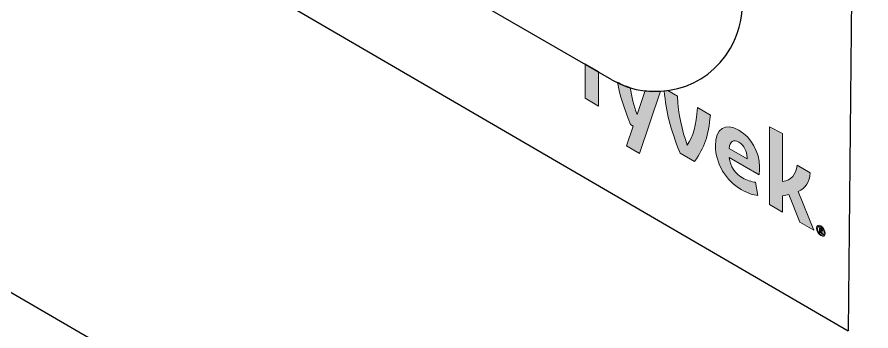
# Model space of a CAD drawing. Extents: x -1337 to 5791, y -3809 to 1769.
# Drawn here: x -144.8 to 32.1, y -1897.3 to -1832.2 of the extents above; entities that cross this region are included whole.
import ezdxf

# ---------------------------------------------------------------- set-up
doc = ezdxf.new("R2010")
doc.units = 0
doc.header["$MEASUREMENT"] = 0
for name, color, linetype, lineweight in [('G-ANNO-TTLB', 7, 'Continuous', 0), ('TYVEK', 7, 'Continuous', 0), ('WALL SCRATCH', 7, 'Continuous', 0), ('X-REF - TRACED', 7, 'Continuous', 0)]:
    doc.layers.add(name, color=color, linetype=linetype, lineweight=lineweight)

# ---------------------------------------------------------------- blocks, each defined once
blk = doc.blocks.new('Block_733')
at = {"layer": 'X-REF - TRACED', "true_color": 0x848484, "transparency": 33554687}
h = blk.add_hatch(color=252, dxfattribs=at)
h.dxf.hatch_style = 2
h.paths.add_polyline_path([(-24.29, -1843.51), (-24.29, -1850.66), (-27.1, -1849.04), (-27.1, -1841.88)])
h = blk.add_hatch(color=252, dxfattribs=at)
h.dxf.hatch_style = 2
edge = h.paths.add_edge_path()
edge.add_spline(control_points=[(-1.15, -1852.53), (-1.54, -1856.82), (-2.38, -1859.24), (-4.42, -1862.13), (-4.42, -1862.13), (-7.42, -1860.4), (-7.42, -1860.4), (-9.47, -1855.29), (-10.37, -1851.93), (-10.69, -1847.49), (-10.45, -1847.48), (-10.22, -1847.46), (-9.99, -1847.42), (-9.99, -1847.42), (-7.99, -1848.58), (-7.99, -1848.58), (-7.78, -1852.55), (-7.05, -1855.58), (-5.93, -1858.76), (-4.78, -1856.89), (-4.03, -1854.71), (-3.85, -1850.97), (-3.85, -1850.97), (-1.15, -1852.53), (-1.15, -1852.53)], knot_values=[0, 0, 0, 0, 1, 1, 1, 2, 2, 2, 3, 3, 3, 4, 4, 4, 5, 5, 5, 6, 6, 6, 7, 7, 7, 8, 8, 8, 8], degree=3, periodic=0)
h = blk.add_hatch(color=252, dxfattribs=at)
h.dxf.hatch_style = 2
edge = h.paths.add_edge_path()
edge.add_spline(control_points=[(6.44, -1861.57), (6.44, -1861.57), (2.72, -1859.42), (2.72, -1859.42), (2.89, -1857.99), (3.64, -1857.5), (4.77, -1858.15), (5.85, -1858.78), (6.44, -1860.04), (6.44, -1861.3), (6.44, -1861.3), (6.44, -1861.57), (6.44, -1861.57)], knot_values=[0, 0, 0, 0, 1, 1, 1, 2, 2, 2, 3, 3, 3, 4, 4, 4, 4], degree=3, periodic=0)
edge = h.paths.add_edge_path()
edge.add_spline(control_points=[(9.03, -1863.24), (9.03, -1860.23), (7.34, -1857.16), (4.77, -1855.68), (1.89, -1854.02), (-0.09, -1855.3), (-0.09, -1858.88), (-0.09, -1862.61), (2.07, -1866.15), (5.23, -1867.97), (6.52, -1868.72), (7.8, -1869.14), (8.66, -1869.19), (8.66, -1869.19), (8.23, -1866.44), (8.23, -1866.44), (7.38, -1866.36), (6.46, -1866.07), (5.5, -1865.52), (3.93, -1864.61), (3.01, -1863.27), (2.75, -1861.33), (2.75, -1861.33), (8.95, -1864.9), (8.95, -1864.9), (8.99, -1864.48), (9.03, -1863.92), (9.03, -1863.24)], knot_values=[0, 0, 0, 0, 1, 1, 1, 2, 2, 2, 3, 3, 3, 4, 4, 4, 5, 5, 5, 6, 6, 6, 7, 7, 7, 8, 8, 8, 9, 9, 9, 9], degree=3, periodic=0)
h = blk.add_hatch(color=252, dxfattribs=at)
h.dxf.hatch_style = 2
edge = h.paths.add_edge_path()
edge.add_spline(control_points=[(17.05, -1868.39), (18.62, -1867.61), (19.48, -1866.38), (19.54, -1864.48), (19.54, -1864.48), (16.86, -1862.93), (16.86, -1862.93), (16.54, -1864.93), (15.64, -1865.98), (13.8, -1866.29), (13.8, -1866.29), (13.8, -1856.37), (13.8, -1856.37), (13.8, -1856.37), (11.09, -1854.96), (11.09, -1854.96), (11.09, -1854.96), (11.09, -1871.09), (11.09, -1871.09), (11.09, -1871.09), (13.8, -1872.65), (13.8, -1872.65), (13.8, -1872.65), (13.8, -1869.28), (13.8, -1869.28), (14.27, -1869.21), (14.7, -1869.12), (15.11, -1869.02), (15.11, -1869.02), (17.37, -1874.71), (17.37, -1874.71), (17.37, -1874.71), (20.31, -1876.41), (20.31, -1876.41), (20.31, -1876.41), (17.05, -1868.39), (17.05, -1868.39)], knot_values=[0, 0, 0, 0, 1, 1, 1, 2, 2, 2, 3, 3, 3, 4, 4, 4, 5, 5, 5, 6, 6, 6, 7, 7, 7, 8, 8, 8, 9, 9, 9, 10, 10, 10, 11, 11, 11, 12, 12, 12, 12], degree=3, periodic=0)
at = {"layer": 'X-REF - TRACED'}
blk.add_lwpolyline([(-24.29, -1843.51), (-24.29, -1850.66), (-27.1, -1849.04), (-27.1, -1841.88)], close=True, dxfattribs=at)
for points, knots in [([(-1.15, -1852.53), (-1.54, -1856.82), (-2.38, -1859.24), (-4.42, -1862.13), (-4.42, -1862.13), (-7.42, -1860.4), (-7.42, -1860.4), (-9.47, -1855.29), (-10.37, -1851.93), (-10.69, -1847.49), (-10.45, -1847.48), (-10.22, -1847.46), (-9.99, -1847.42), (-9.99, -1847.42), (-7.99, -1848.58), (-7.99, -1848.58), (-7.78, -1852.55), (-7.05, -1855.58), (-5.93, -1858.76), (-4.78, -1856.89), (-4.03, -1854.71), (-3.85, -1850.97), (-3.85, -1850.97), (-1.15, -1852.53), (-1.15, -1852.53)], [0, 0, 0, 0, 1, 1, 1, 2, 2, 2, 3, 3, 3, 4, 4, 4, 5, 5, 5, 6, 6, 6, 7, 7, 7, 8, 8, 8, 8]), ([(9.03, -1863.24), (9.03, -1860.23), (7.34, -1857.16), (4.77, -1855.68), (1.89, -1854.02), (-0.09, -1855.3), (-0.09, -1858.88), (-0.09, -1862.61), (2.07, -1866.15), (5.23, -1867.97), (6.52, -1868.72), (7.8, -1869.14), (8.66, -1869.19), (8.66, -1869.19), (8.23, -1866.44), (8.23, -1866.44), (7.38, -1866.36), (6.46, -1866.07), (5.5, -1865.52), (3.93, -1864.61), (3.01, -1863.27), (2.75, -1861.33), (2.75, -1861.33), (8.95, -1864.9), (8.95, -1864.9), (8.99, -1864.48), (9.03, -1863.92), (9.03, -1863.24)], [0, 0, 0, 0, 1, 1, 1, 2, 2, 2, 3, 3, 3, 4, 4, 4, 5, 5, 5, 6, 6, 6, 7, 7, 7, 8, 8, 8, 9, 9, 9, 9]), ([(17.05, -1868.39), (18.62, -1867.61), (19.48, -1866.38), (19.54, -1864.48), (19.54, -1864.48), (16.86, -1862.93), (16.86, -1862.93), (16.54, -1864.93), (15.64, -1865.98), (13.8, -1866.29), (13.8, -1866.29), (13.8, -1856.37), (13.8, -1856.37), (13.8, -1856.37), (11.09, -1854.96), (11.09, -1854.96), (11.09, -1854.96), (11.09, -1871.09), (11.09, -1871.09), (11.09, -1871.09), (13.8, -1872.65), (13.8, -1872.65), (13.8, -1872.65), (13.8, -1869.28), (13.8, -1869.28), (14.27, -1869.21), (14.7, -1869.12), (15.11, -1869.02), (15.11, -1869.02), (17.37, -1874.71), (17.37, -1874.71), (17.37, -1874.71), (20.31, -1876.41), (20.31, -1876.41), (20.31, -1876.41), (17.05, -1868.39), (17.05, -1868.39)], [0, 0, 0, 0, 1, 1, 1, 2, 2, 2, 3, 3, 3, 4, 4, 4, 5, 5, 5, 6, 6, 6, 7, 7, 7, 8, 8, 8, 9, 9, 9, 10, 10, 10, 11, 11, 11, 12, 12, 12, 12]), ([(6.44, -1861.57), (6.44, -1861.57), (2.72, -1859.42), (2.72, -1859.42), (2.89, -1857.99), (3.64, -1857.5), (4.77, -1858.15), (5.85, -1858.78), (6.44, -1860.04), (6.44, -1861.3), (6.44, -1861.3), (6.44, -1861.57), (6.44, -1861.57)], [0, 0, 0, 0, 1, 1, 1, 2, 2, 2, 3, 3, 3, 4, 4, 4, 4])]:
    blk.add_open_spline(points, degree=3, knots=knots, dxfattribs=at)
blk = doc.blocks.new('Block_732')
at = {"layer": 'X-REF - TRACED', "true_color": 0x848484, "transparency": 33554687}
h = blk.add_hatch(color=252, dxfattribs=at)
h.dxf.hatch_style = 2
edge = h.paths.add_edge_path()
edge.add_spline(control_points=[(-11.48, -1847.56), (-11.48, -1847.56), (-15.82, -1860.5), (-15.82, -1860.5), (-15.82, -1860.5), (-18.52, -1858.93), (-18.52, -1858.93), (-18.52, -1858.93), (-17.13, -1854.79), (-17.13, -1854.79), (-17.13, -1854.79), (-17.68, -1854.48), (-17.68, -1854.48), (-19.05, -1851.05), (-19.9, -1848.42), (-20.41, -1845.71), (-19.56, -1846.14), (-18.68, -1846.49), (-17.79, -1846.77), (-17.46, -1848.76), (-16.97, -1850.56), (-16.34, -1852.41), (-16.34, -1852.41), (-14.68, -1847.45), (-14.68, -1847.45), (-13.61, -1847.59), (-12.54, -1847.62), (-11.48, -1847.56)], knot_values=[0, 0, 0, 0, 1, 1, 1, 2, 2, 2, 3, 3, 3, 4, 4, 4, 5, 5, 5, 6, 6, 6, 7, 7, 7, 8, 8, 8, 9, 9, 9, 9], degree=3, periodic=0)
at = {"layer": 'X-REF - TRACED'}
blk.add_open_spline([(-11.48, -1847.56), (-11.48, -1847.56), (-15.82, -1860.5), (-15.82, -1860.5), (-15.82, -1860.5), (-18.52, -1858.93), (-18.52, -1858.93), (-18.52, -1858.93), (-17.13, -1854.79), (-17.13, -1854.79), (-17.13, -1854.79), (-17.68, -1854.48), (-17.68, -1854.48), (-19.05, -1851.05), (-19.9, -1848.42), (-20.41, -1845.71), (-19.56, -1846.14), (-18.68, -1846.49), (-17.79, -1846.77), (-17.46, -1848.76), (-16.97, -1850.56), (-16.34, -1852.41), (-16.34, -1852.41), (-14.68, -1847.45), (-14.68, -1847.45), (-13.61, -1847.59), (-12.54, -1847.62), (-11.48, -1847.56)], degree=3, knots=[0, 0, 0, 0, 1, 1, 1, 2, 2, 2, 3, 3, 3, 4, 4, 4, 5, 5, 5, 6, 6, 6, 7, 7, 7, 8, 8, 8, 9, 9, 9, 9], dxfattribs=at)
blk.add_blockref('Block_733', (0, 0), dxfattribs=at)
blk = doc.blocks.new('Block_734')
at = {"layer": 'X-REF - TRACED', "true_color": 0x848484, "transparency": 33554687}
h = blk.add_hatch(color=252, dxfattribs=at)
h.dxf.hatch_style = 2
edge = h.paths.add_edge_path()
edge.add_spline(control_points=[(21.72, -1876.46), (21.72, -1876.46), (21.61, -1876.39), (21.61, -1876.39), (21.61, -1876.39), (21.61, -1876.1), (21.61, -1876.1), (21.61, -1876.1), (21.72, -1876.16), (21.72, -1876.16), (21.83, -1876.22), (21.89, -1876.3), (21.89, -1876.41), (21.89, -1876.52), (21.83, -1876.52), (21.72, -1876.46)], knot_values=[0, 0, 0, 0, 1, 1, 1, 2, 2, 2, 3, 3, 3, 4, 4, 4, 5, 5, 5, 5], degree=3, periodic=0)
edge = h.paths.add_edge_path()
edge.add_spline(control_points=[(21.9, -1876.71), (22.01, -1876.73), (22.07, -1876.66), (22.07, -1876.51), (22.07, -1876.31), (21.96, -1876.11), (21.72, -1875.98), (21.72, -1875.98), (21.42, -1875.8), (21.42, -1875.8), (21.42, -1875.8), (21.42, -1876.82), (21.42, -1876.82), (21.42, -1876.82), (21.61, -1876.93), (21.61, -1876.93), (21.61, -1876.93), (21.61, -1876.58), (21.61, -1876.58), (21.61, -1876.58), (21.71, -1876.63), (21.71, -1876.63), (21.76, -1876.78), (21.82, -1876.93), (21.9, -1877.1), (21.9, -1877.1), (22.13, -1877.23), (22.13, -1877.23), (22.03, -1877.04), (21.96, -1876.87), (21.9, -1876.71)], knot_values=[0, 0, 0, 0, 1, 1, 1, 2, 2, 2, 3, 3, 3, 4, 4, 4, 5, 5, 5, 6, 6, 6, 7, 7, 7, 8, 8, 8, 9, 9, 9, 10, 10, 10, 10], degree=3, periodic=0)
edge = h.paths.add_edge_path()
edge.add_spline(control_points=[(21.72, -1876.46), (21.72, -1876.46), (21.61, -1876.39), (21.61, -1876.39), (21.61, -1876.39), (21.61, -1876.1), (21.61, -1876.1), (21.61, -1876.1), (21.72, -1876.16), (21.72, -1876.16), (21.83, -1876.22), (21.89, -1876.3), (21.89, -1876.41), (21.89, -1876.52), (21.83, -1876.52), (21.72, -1876.46)], knot_values=[0, 0, 0, 0, 1, 1, 1, 2, 2, 2, 3, 3, 3, 4, 4, 4, 5, 5, 5, 5], degree=3, periodic=0)
edge = h.paths.add_edge_path()
edge.add_spline(control_points=[(21.9, -1876.71), (22.01, -1876.73), (22.07, -1876.66), (22.07, -1876.51), (22.07, -1876.31), (21.96, -1876.11), (21.72, -1875.98), (21.72, -1875.98), (21.42, -1875.8), (21.42, -1875.8), (21.42, -1875.8), (21.42, -1876.82), (21.42, -1876.82), (21.42, -1876.82), (21.61, -1876.93), (21.61, -1876.93), (21.61, -1876.93), (21.61, -1876.58), (21.61, -1876.58), (21.61, -1876.58), (21.71, -1876.63), (21.71, -1876.63), (21.76, -1876.78), (21.82, -1876.93), (21.9, -1877.1), (21.9, -1877.1), (22.13, -1877.23), (22.13, -1877.23), (22.03, -1877.04), (21.96, -1876.87), (21.9, -1876.71)], knot_values=[0, 0, 0, 0, 1, 1, 1, 2, 2, 2, 3, 3, 3, 4, 4, 4, 5, 5, 5, 6, 6, 6, 7, 7, 7, 8, 8, 8, 9, 9, 9, 10, 10, 10, 10], degree=3, periodic=0)
edge = h.paths.add_edge_path()
edge.add_spline(control_points=[(21.72, -1876.46), (21.72, -1876.46), (21.61, -1876.39), (21.61, -1876.39), (21.61, -1876.39), (21.61, -1876.1), (21.61, -1876.1), (21.61, -1876.1), (21.72, -1876.16), (21.72, -1876.16), (21.83, -1876.22), (21.89, -1876.3), (21.89, -1876.41), (21.89, -1876.52), (21.83, -1876.52), (21.72, -1876.46)], knot_values=[0, 0, 0, 0, 1, 1, 1, 2, 2, 2, 3, 3, 3, 4, 4, 4, 5, 5, 5, 5], degree=3, periodic=0)
edge = h.paths.add_edge_path()
edge.add_spline(control_points=[(21.9, -1876.71), (22.01, -1876.73), (22.07, -1876.66), (22.07, -1876.51), (22.07, -1876.31), (21.96, -1876.11), (21.72, -1875.98), (21.72, -1875.98), (21.42, -1875.8), (21.42, -1875.8), (21.42, -1875.8), (21.42, -1876.82), (21.42, -1876.82), (21.42, -1876.82), (21.61, -1876.93), (21.61, -1876.93), (21.61, -1876.93), (21.61, -1876.58), (21.61, -1876.58), (21.61, -1876.58), (21.71, -1876.63), (21.71, -1876.63), (21.76, -1876.78), (21.82, -1876.93), (21.9, -1877.1), (21.9, -1877.1), (22.13, -1877.23), (22.13, -1877.23), (22.03, -1877.04), (21.96, -1876.87), (21.9, -1876.71)], knot_values=[0, 0, 0, 0, 1, 1, 1, 2, 2, 2, 3, 3, 3, 4, 4, 4, 5, 5, 5, 6, 6, 6, 7, 7, 7, 8, 8, 8, 9, 9, 9, 10, 10, 10, 10], degree=3, periodic=0)
edge = h.paths.add_edge_path()
edge.add_spline(control_points=[(21.72, -1876.46), (21.72, -1876.46), (21.61, -1876.39), (21.61, -1876.39), (21.61, -1876.39), (21.61, -1876.1), (21.61, -1876.1), (21.61, -1876.1), (21.72, -1876.16), (21.72, -1876.16), (21.83, -1876.22), (21.89, -1876.3), (21.89, -1876.41), (21.89, -1876.52), (21.83, -1876.52), (21.72, -1876.46)], knot_values=[0, 0, 0, 0, 1, 1, 1, 2, 2, 2, 3, 3, 3, 4, 4, 4, 5, 5, 5, 5], degree=3, periodic=0)
edge = h.paths.add_edge_path()
edge.add_spline(control_points=[(21.9, -1876.71), (22.01, -1876.73), (22.07, -1876.66), (22.07, -1876.51), (22.07, -1876.31), (21.96, -1876.11), (21.72, -1875.98), (21.72, -1875.98), (21.42, -1875.8), (21.42, -1875.8), (21.42, -1875.8), (21.42, -1876.82), (21.42, -1876.82), (21.42, -1876.82), (21.61, -1876.93), (21.61, -1876.93), (21.61, -1876.93), (21.61, -1876.58), (21.61, -1876.58), (21.61, -1876.58), (21.71, -1876.63), (21.71, -1876.63), (21.76, -1876.78), (21.82, -1876.93), (21.9, -1877.1), (21.9, -1877.1), (22.13, -1877.23), (22.13, -1877.23), (22.03, -1877.04), (21.96, -1876.87), (21.9, -1876.71)], knot_values=[0, 0, 0, 0, 1, 1, 1, 2, 2, 2, 3, 3, 3, 4, 4, 4, 5, 5, 5, 6, 6, 6, 7, 7, 7, 8, 8, 8, 9, 9, 9, 10, 10, 10, 10], degree=3, periodic=0)
edge = h.paths.add_edge_path()
edge.add_spline(control_points=[(21.72, -1876.46), (21.72, -1876.46), (21.61, -1876.39), (21.61, -1876.39), (21.61, -1876.39), (21.61, -1876.1), (21.61, -1876.1), (21.61, -1876.1), (21.72, -1876.16), (21.72, -1876.16), (21.83, -1876.22), (21.89, -1876.3), (21.89, -1876.41), (21.89, -1876.52), (21.83, -1876.52), (21.72, -1876.46)], knot_values=[0, 0, 0, 0, 1, 1, 1, 2, 2, 2, 3, 3, 3, 4, 4, 4, 5, 5, 5, 5], degree=3, periodic=0)
edge = h.paths.add_edge_path()
edge.add_spline(control_points=[(22.07, -1876.51), (22.07, -1876.31), (21.96, -1876.11), (21.72, -1875.98), (21.72, -1875.98), (21.42, -1875.8), (21.42, -1875.8), (21.42, -1875.8), (21.42, -1876.82), (21.42, -1876.82), (21.42, -1876.82), (21.61, -1876.93), (21.61, -1876.93), (21.61, -1876.93), (21.61, -1876.58), (21.61, -1876.58), (21.61, -1876.58), (21.71, -1876.63), (21.71, -1876.63), (21.76, -1876.78), (21.82, -1876.93), (21.9, -1877.1), (21.9, -1877.1), (22.13, -1877.23), (22.13, -1877.23), (22.03, -1877.04), (21.96, -1876.87), (21.9, -1876.71), (22.01, -1876.73), (22.07, -1876.66), (22.07, -1876.51)], knot_values=[0, 0, 0, 0, 1, 1, 1, 2, 2, 2, 3, 3, 3, 4, 4, 4, 5, 5, 5, 6, 6, 6, 7, 7, 7, 8, 8, 8, 9, 9, 9, 10, 10, 10, 10], degree=3, periodic=0)
edge = h.paths.add_edge_path()
edge.add_spline(control_points=[(21.73, -1877.3), (21.3, -1877.05), (21.06, -1876.63), (21.06, -1876.12), (21.06, -1875.62), (21.3, -1875.47), (21.73, -1875.72), (22.15, -1875.96), (22.4, -1876.39), (22.4, -1876.9), (22.4, -1877.41), (22.15, -1877.54), (21.73, -1877.3)], knot_values=[0, 0, 0, 0, 1, 1, 1, 2, 2, 2, 3, 3, 3, 4, 4, 4, 4], degree=3, periodic=0)
edge = h.paths.add_edge_path()
edge.add_spline(control_points=[(21.73, -1875.52), (21.2, -1875.21), (20.86, -1875.4), (20.86, -1876), (20.86, -1876.61), (21.2, -1877.19), (21.73, -1877.5), (22.25, -1877.8), (22.6, -1877.62), (22.6, -1877.01), (22.6, -1876.41), (22.26, -1875.82), (21.73, -1875.52)], knot_values=[0, 0, 0, 0, 1, 1, 1, 2, 2, 2, 3, 3, 3, 4, 4, 4, 4], degree=3, periodic=0)
edge = h.paths.add_edge_path()
edge.add_spline(control_points=[(21.72, -1876.46), (21.72, -1876.46), (21.61, -1876.39), (21.61, -1876.39), (21.61, -1876.39), (21.61, -1876.1), (21.61, -1876.1), (21.61, -1876.1), (21.72, -1876.16), (21.72, -1876.16), (21.83, -1876.22), (21.89, -1876.3), (21.89, -1876.41), (21.89, -1876.52), (21.83, -1876.52), (21.72, -1876.46)], knot_values=[0, 0, 0, 0, 1, 1, 1, 2, 2, 2, 3, 3, 3, 4, 4, 4, 5, 5, 5, 5], degree=3, periodic=0)
edge = h.paths.add_edge_path()
edge.add_spline(control_points=[(21.9, -1876.71), (22.01, -1876.73), (22.07, -1876.66), (22.07, -1876.51), (22.07, -1876.31), (21.96, -1876.11), (21.72, -1875.98), (21.72, -1875.98), (21.42, -1875.8), (21.42, -1875.8), (21.42, -1875.8), (21.42, -1876.82), (21.42, -1876.82), (21.42, -1876.82), (21.61, -1876.93), (21.61, -1876.93), (21.61, -1876.93), (21.61, -1876.58), (21.61, -1876.58), (21.61, -1876.58), (21.71, -1876.63), (21.71, -1876.63), (21.76, -1876.78), (21.82, -1876.93), (21.9, -1877.1), (21.9, -1877.1), (22.13, -1877.23), (22.13, -1877.23), (22.03, -1877.04), (21.96, -1876.87), (21.9, -1876.71)], knot_values=[0, 0, 0, 0, 1, 1, 1, 2, 2, 2, 3, 3, 3, 4, 4, 4, 5, 5, 5, 6, 6, 6, 7, 7, 7, 8, 8, 8, 9, 9, 9, 10, 10, 10, 10], degree=3, periodic=0)
edge = h.paths.add_edge_path()
edge.add_spline(control_points=[(21.72, -1876.46), (21.72, -1876.46), (21.61, -1876.39), (21.61, -1876.39), (21.61, -1876.39), (21.61, -1876.1), (21.61, -1876.1), (21.61, -1876.1), (21.72, -1876.16), (21.72, -1876.16), (21.83, -1876.22), (21.89, -1876.3), (21.89, -1876.41), (21.89, -1876.52), (21.83, -1876.52), (21.72, -1876.46)], knot_values=[0, 0, 0, 0, 1, 1, 1, 2, 2, 2, 3, 3, 3, 4, 4, 4, 5, 5, 5, 5], degree=3, periodic=0)
edge = h.paths.add_edge_path()
edge.add_spline(control_points=[(21.9, -1876.71), (22.01, -1876.73), (22.07, -1876.66), (22.07, -1876.51), (22.07, -1876.31), (21.96, -1876.11), (21.72, -1875.98), (21.72, -1875.98), (21.42, -1875.8), (21.42, -1875.8), (21.42, -1875.8), (21.42, -1876.82), (21.42, -1876.82), (21.42, -1876.82), (21.61, -1876.93), (21.61, -1876.93), (21.61, -1876.93), (21.61, -1876.58), (21.61, -1876.58), (21.61, -1876.58), (21.71, -1876.63), (21.71, -1876.63), (21.76, -1876.78), (21.82, -1876.93), (21.9, -1877.1), (21.9, -1877.1), (22.13, -1877.23), (22.13, -1877.23), (22.03, -1877.04), (21.96, -1876.87), (21.9, -1876.71)], knot_values=[0, 0, 0, 0, 1, 1, 1, 2, 2, 2, 3, 3, 3, 4, 4, 4, 5, 5, 5, 6, 6, 6, 7, 7, 7, 8, 8, 8, 9, 9, 9, 10, 10, 10, 10], degree=3, periodic=0)
edge = h.paths.add_edge_path()
edge.add_spline(control_points=[(21.72, -1876.46), (21.72, -1876.46), (21.61, -1876.39), (21.61, -1876.39), (21.61, -1876.39), (21.61, -1876.1), (21.61, -1876.1), (21.61, -1876.1), (21.72, -1876.16), (21.72, -1876.16), (21.83, -1876.22), (21.89, -1876.3), (21.89, -1876.41), (21.89, -1876.52), (21.83, -1876.52), (21.72, -1876.46)], knot_values=[0, 0, 0, 0, 1, 1, 1, 2, 2, 2, 3, 3, 3, 4, 4, 4, 5, 5, 5, 5], degree=3, periodic=0)
edge = h.paths.add_edge_path()
edge.add_spline(control_points=[(21.9, -1876.71), (22.01, -1876.73), (22.07, -1876.66), (22.07, -1876.51), (22.07, -1876.31), (21.96, -1876.11), (21.72, -1875.98), (21.72, -1875.98), (21.42, -1875.8), (21.42, -1875.8), (21.42, -1875.8), (21.42, -1876.82), (21.42, -1876.82), (21.42, -1876.82), (21.61, -1876.93), (21.61, -1876.93), (21.61, -1876.93), (21.61, -1876.58), (21.61, -1876.58), (21.61, -1876.58), (21.71, -1876.63), (21.71, -1876.63), (21.76, -1876.78), (21.82, -1876.93), (21.9, -1877.1), (21.9, -1877.1), (22.13, -1877.23), (22.13, -1877.23), (22.03, -1877.04), (21.96, -1876.87), (21.9, -1876.71)], knot_values=[0, 0, 0, 0, 1, 1, 1, 2, 2, 2, 3, 3, 3, 4, 4, 4, 5, 5, 5, 6, 6, 6, 7, 7, 7, 8, 8, 8, 9, 9, 9, 10, 10, 10, 10], degree=3, periodic=0)
edge = h.paths.add_edge_path()
edge.add_spline(control_points=[(21.72, -1876.46), (21.72, -1876.46), (21.61, -1876.39), (21.61, -1876.39), (21.61, -1876.39), (21.61, -1876.1), (21.61, -1876.1), (21.61, -1876.1), (21.72, -1876.16), (21.72, -1876.16), (21.83, -1876.22), (21.89, -1876.3), (21.89, -1876.41), (21.89, -1876.52), (21.83, -1876.52), (21.72, -1876.46)], knot_values=[0, 0, 0, 0, 1, 1, 1, 2, 2, 2, 3, 3, 3, 4, 4, 4, 5, 5, 5, 5], degree=3, periodic=0)
edge = h.paths.add_edge_path()
edge.add_spline(control_points=[(21.9, -1876.71), (22.01, -1876.73), (22.07, -1876.66), (22.07, -1876.51), (22.07, -1876.31), (21.96, -1876.11), (21.72, -1875.98), (21.72, -1875.98), (21.42, -1875.8), (21.42, -1875.8), (21.42, -1875.8), (21.42, -1876.82), (21.42, -1876.82), (21.42, -1876.82), (21.61, -1876.93), (21.61, -1876.93), (21.61, -1876.93), (21.61, -1876.58), (21.61, -1876.58), (21.61, -1876.58), (21.71, -1876.63), (21.71, -1876.63), (21.76, -1876.78), (21.82, -1876.93), (21.9, -1877.1), (21.9, -1877.1), (22.13, -1877.23), (22.13, -1877.23), (22.03, -1877.04), (21.96, -1876.87), (21.9, -1876.71)], knot_values=[0, 0, 0, 0, 1, 1, 1, 2, 2, 2, 3, 3, 3, 4, 4, 4, 5, 5, 5, 6, 6, 6, 7, 7, 7, 8, 8, 8, 9, 9, 9, 10, 10, 10, 10], degree=3, periodic=0)
edge = h.paths.add_edge_path()
edge.add_spline(control_points=[(21.72, -1876.46), (21.72, -1876.46), (21.61, -1876.39), (21.61, -1876.39), (21.61, -1876.39), (21.61, -1876.1), (21.61, -1876.1), (21.61, -1876.1), (21.72, -1876.16), (21.72, -1876.16), (21.83, -1876.22), (21.89, -1876.3), (21.89, -1876.41), (21.89, -1876.52), (21.83, -1876.52), (21.72, -1876.46)], knot_values=[0, 0, 0, 0, 1, 1, 1, 2, 2, 2, 3, 3, 3, 4, 4, 4, 5, 5, 5, 5], degree=3, periodic=0)
edge = h.paths.add_edge_path()
edge.add_spline(control_points=[(21.9, -1876.71), (22.01, -1876.73), (22.07, -1876.66), (22.07, -1876.51), (22.07, -1876.31), (21.96, -1876.11), (21.72, -1875.98), (21.72, -1875.98), (21.42, -1875.8), (21.42, -1875.8), (21.42, -1875.8), (21.42, -1876.82), (21.42, -1876.82), (21.42, -1876.82), (21.61, -1876.93), (21.61, -1876.93), (21.61, -1876.93), (21.61, -1876.58), (21.61, -1876.58), (21.61, -1876.58), (21.71, -1876.63), (21.71, -1876.63), (21.76, -1876.78), (21.82, -1876.93), (21.9, -1877.1), (21.9, -1877.1), (22.13, -1877.23), (22.13, -1877.23), (22.03, -1877.04), (21.96, -1876.87), (21.9, -1876.71)], knot_values=[0, 0, 0, 0, 1, 1, 1, 2, 2, 2, 3, 3, 3, 4, 4, 4, 5, 5, 5, 6, 6, 6, 7, 7, 7, 8, 8, 8, 9, 9, 9, 10, 10, 10, 10], degree=3, periodic=0)
edge = h.paths.add_edge_path()
edge.add_spline(control_points=[(21.72, -1876.46), (21.72, -1876.46), (21.61, -1876.39), (21.61, -1876.39), (21.61, -1876.39), (21.61, -1876.1), (21.61, -1876.1), (21.61, -1876.1), (21.72, -1876.16), (21.72, -1876.16), (21.83, -1876.22), (21.89, -1876.3), (21.89, -1876.41), (21.89, -1876.52), (21.83, -1876.52), (21.72, -1876.46)], knot_values=[0, 0, 0, 0, 1, 1, 1, 2, 2, 2, 3, 3, 3, 4, 4, 4, 5, 5, 5, 5], degree=3, periodic=0)
edge = h.paths.add_edge_path()
edge.add_spline(control_points=[(21.9, -1876.71), (22.01, -1876.73), (22.07, -1876.66), (22.07, -1876.51), (22.07, -1876.31), (21.96, -1876.11), (21.72, -1875.98), (21.72, -1875.98), (21.42, -1875.8), (21.42, -1875.8), (21.42, -1875.8), (21.42, -1876.82), (21.42, -1876.82), (21.42, -1876.82), (21.61, -1876.93), (21.61, -1876.93), (21.61, -1876.93), (21.61, -1876.58), (21.61, -1876.58), (21.61, -1876.58), (21.71, -1876.63), (21.71, -1876.63), (21.76, -1876.78), (21.82, -1876.93), (21.9, -1877.1), (21.9, -1877.1), (22.13, -1877.23), (22.13, -1877.23), (22.03, -1877.04), (21.96, -1876.87), (21.9, -1876.71)], knot_values=[0, 0, 0, 0, 1, 1, 1, 2, 2, 2, 3, 3, 3, 4, 4, 4, 5, 5, 5, 6, 6, 6, 7, 7, 7, 8, 8, 8, 9, 9, 9, 10, 10, 10, 10], degree=3, periodic=0)
at = {"layer": 'X-REF - TRACED'}
for points, knots in [([(21.73, -1875.52), (21.2, -1875.21), (20.86, -1875.4), (20.86, -1876), (20.86, -1876.61), (21.2, -1877.19), (21.73, -1877.5), (22.25, -1877.8), (22.6, -1877.62), (22.6, -1877.01), (22.6, -1876.41), (22.26, -1875.82), (21.73, -1875.52)], [0, 0, 0, 0, 1, 1, 1, 2, 2, 2, 3, 3, 3, 4, 4, 4, 4]), ([(21.73, -1877.3), (21.3, -1877.05), (21.06, -1876.63), (21.06, -1876.12), (21.06, -1875.62), (21.3, -1875.47), (21.73, -1875.72), (22.15, -1875.96), (22.4, -1876.39), (22.4, -1876.9), (22.4, -1877.41), (22.15, -1877.54), (21.73, -1877.3)], [0, 0, 0, 0, 1, 1, 1, 2, 2, 2, 3, 3, 3, 4, 4, 4, 4]), ([(21.9, -1876.71), (22.01, -1876.73), (22.07, -1876.66), (22.07, -1876.51), (22.07, -1876.31), (21.96, -1876.11), (21.72, -1875.98), (21.72, -1875.98), (21.42, -1875.8), (21.42, -1875.8), (21.42, -1875.8), (21.42, -1876.82), (21.42, -1876.82), (21.42, -1876.82), (21.61, -1876.93), (21.61, -1876.93), (21.61, -1876.93), (21.61, -1876.58), (21.61, -1876.58), (21.61, -1876.58), (21.71, -1876.63), (21.71, -1876.63), (21.76, -1876.78), (21.82, -1876.93), (21.9, -1877.1), (21.9, -1877.1), (22.13, -1877.23), (22.13, -1877.23), (22.03, -1877.04), (21.96, -1876.87), (21.9, -1876.71)], [0, 0, 0, 0, 1, 1, 1, 2, 2, 2, 3, 3, 3, 4, 4, 4, 5, 5, 5, 6, 6, 6, 7, 7, 7, 8, 8, 8, 9, 9, 9, 10, 10, 10, 10]), ([(21.9, -1876.71), (22.01, -1876.73), (22.07, -1876.66), (22.07, -1876.51), (22.07, -1876.31), (21.96, -1876.11), (21.72, -1875.98), (21.72, -1875.98), (21.42, -1875.8), (21.42, -1875.8), (21.42, -1875.8), (21.42, -1876.82), (21.42, -1876.82), (21.42, -1876.82), (21.61, -1876.93), (21.61, -1876.93), (21.61, -1876.93), (21.61, -1876.58), (21.61, -1876.58), (21.61, -1876.58), (21.71, -1876.63), (21.71, -1876.63), (21.76, -1876.78), (21.82, -1876.93), (21.9, -1877.1), (21.9, -1877.1), (22.13, -1877.23), (22.13, -1877.23), (22.03, -1877.04), (21.96, -1876.87), (21.9, -1876.71)], [0, 0, 0, 0, 1, 1, 1, 2, 2, 2, 3, 3, 3, 4, 4, 4, 5, 5, 5, 6, 6, 6, 7, 7, 7, 8, 8, 8, 9, 9, 9, 10, 10, 10, 10]), ([(21.9, -1876.71), (22.01, -1876.73), (22.07, -1876.66), (22.07, -1876.51), (22.07, -1876.31), (21.96, -1876.11), (21.72, -1875.98), (21.72, -1875.98), (21.42, -1875.8), (21.42, -1875.8), (21.42, -1875.8), (21.42, -1876.82), (21.42, -1876.82), (21.42, -1876.82), (21.61, -1876.93), (21.61, -1876.93), (21.61, -1876.93), (21.61, -1876.58), (21.61, -1876.58), (21.61, -1876.58), (21.71, -1876.63), (21.71, -1876.63), (21.76, -1876.78), (21.82, -1876.93), (21.9, -1877.1), (21.9, -1877.1), (22.13, -1877.23), (22.13, -1877.23), (22.03, -1877.04), (21.96, -1876.87), (21.9, -1876.71)], [0, 0, 0, 0, 1, 1, 1, 2, 2, 2, 3, 3, 3, 4, 4, 4, 5, 5, 5, 6, 6, 6, 7, 7, 7, 8, 8, 8, 9, 9, 9, 10, 10, 10, 10]), ([(21.9, -1876.71), (22.01, -1876.73), (22.07, -1876.66), (22.07, -1876.51), (22.07, -1876.31), (21.96, -1876.11), (21.72, -1875.98), (21.72, -1875.98), (21.42, -1875.8), (21.42, -1875.8), (21.42, -1875.8), (21.42, -1876.82), (21.42, -1876.82), (21.42, -1876.82), (21.61, -1876.93), (21.61, -1876.93), (21.61, -1876.93), (21.61, -1876.58), (21.61, -1876.58), (21.61, -1876.58), (21.71, -1876.63), (21.71, -1876.63), (21.76, -1876.78), (21.82, -1876.93), (21.9, -1877.1), (21.9, -1877.1), (22.13, -1877.23), (22.13, -1877.23), (22.03, -1877.04), (21.96, -1876.87), (21.9, -1876.71)], [0, 0, 0, 0, 1, 1, 1, 2, 2, 2, 3, 3, 3, 4, 4, 4, 5, 5, 5, 6, 6, 6, 7, 7, 7, 8, 8, 8, 9, 9, 9, 10, 10, 10, 10]), ([(22.07, -1876.51), (22.07, -1876.31), (21.96, -1876.11), (21.72, -1875.98), (21.72, -1875.98), (21.42, -1875.8), (21.42, -1875.8), (21.42, -1875.8), (21.42, -1876.82), (21.42, -1876.82), (21.42, -1876.82), (21.61, -1876.93), (21.61, -1876.93), (21.61, -1876.93), (21.61, -1876.58), (21.61, -1876.58), (21.61, -1876.58), (21.71, -1876.63), (21.71, -1876.63), (21.76, -1876.78), (21.82, -1876.93), (21.9, -1877.1), (21.9, -1877.1), (22.13, -1877.23), (22.13, -1877.23), (22.03, -1877.04), (21.96, -1876.87), (21.9, -1876.71), (22.01, -1876.73), (22.07, -1876.66), (22.07, -1876.51)], [0, 0, 0, 0, 1, 1, 1, 2, 2, 2, 3, 3, 3, 4, 4, 4, 5, 5, 5, 6, 6, 6, 7, 7, 7, 8, 8, 8, 9, 9, 9, 10, 10, 10, 10]), ([(21.9, -1876.71), (22.01, -1876.73), (22.07, -1876.66), (22.07, -1876.51), (22.07, -1876.31), (21.96, -1876.11), (21.72, -1875.98), (21.72, -1875.98), (21.42, -1875.8), (21.42, -1875.8), (21.42, -1875.8), (21.42, -1876.82), (21.42, -1876.82), (21.42, -1876.82), (21.61, -1876.93), (21.61, -1876.93), (21.61, -1876.93), (21.61, -1876.58), (21.61, -1876.58), (21.61, -1876.58), (21.71, -1876.63), (21.71, -1876.63), (21.76, -1876.78), (21.82, -1876.93), (21.9, -1877.1), (21.9, -1877.1), (22.13, -1877.23), (22.13, -1877.23), (22.03, -1877.04), (21.96, -1876.87), (21.9, -1876.71)], [0, 0, 0, 0, 1, 1, 1, 2, 2, 2, 3, 3, 3, 4, 4, 4, 5, 5, 5, 6, 6, 6, 7, 7, 7, 8, 8, 8, 9, 9, 9, 10, 10, 10, 10]), ([(21.9, -1876.71), (22.01, -1876.73), (22.07, -1876.66), (22.07, -1876.51), (22.07, -1876.31), (21.96, -1876.11), (21.72, -1875.98), (21.72, -1875.98), (21.42, -1875.8), (21.42, -1875.8), (21.42, -1875.8), (21.42, -1876.82), (21.42, -1876.82), (21.42, -1876.82), (21.61, -1876.93), (21.61, -1876.93), (21.61, -1876.93), (21.61, -1876.58), (21.61, -1876.58), (21.61, -1876.58), (21.71, -1876.63), (21.71, -1876.63), (21.76, -1876.78), (21.82, -1876.93), (21.9, -1877.1), (21.9, -1877.1), (22.13, -1877.23), (22.13, -1877.23), (22.03, -1877.04), (21.96, -1876.87), (21.9, -1876.71)], [0, 0, 0, 0, 1, 1, 1, 2, 2, 2, 3, 3, 3, 4, 4, 4, 5, 5, 5, 6, 6, 6, 7, 7, 7, 8, 8, 8, 9, 9, 9, 10, 10, 10, 10]), ([(21.9, -1876.71), (22.01, -1876.73), (22.07, -1876.66), (22.07, -1876.51), (22.07, -1876.31), (21.96, -1876.11), (21.72, -1875.98), (21.72, -1875.98), (21.42, -1875.8), (21.42, -1875.8), (21.42, -1875.8), (21.42, -1876.82), (21.42, -1876.82), (21.42, -1876.82), (21.61, -1876.93), (21.61, -1876.93), (21.61, -1876.93), (21.61, -1876.58), (21.61, -1876.58), (21.61, -1876.58), (21.71, -1876.63), (21.71, -1876.63), (21.76, -1876.78), (21.82, -1876.93), (21.9, -1877.1), (21.9, -1877.1), (22.13, -1877.23), (22.13, -1877.23), (22.03, -1877.04), (21.96, -1876.87), (21.9, -1876.71)], [0, 0, 0, 0, 1, 1, 1, 2, 2, 2, 3, 3, 3, 4, 4, 4, 5, 5, 5, 6, 6, 6, 7, 7, 7, 8, 8, 8, 9, 9, 9, 10, 10, 10, 10]), ([(21.9, -1876.71), (22.01, -1876.73), (22.07, -1876.66), (22.07, -1876.51), (22.07, -1876.31), (21.96, -1876.11), (21.72, -1875.98), (21.72, -1875.98), (21.42, -1875.8), (21.42, -1875.8), (21.42, -1875.8), (21.42, -1876.82), (21.42, -1876.82), (21.42, -1876.82), (21.61, -1876.93), (21.61, -1876.93), (21.61, -1876.93), (21.61, -1876.58), (21.61, -1876.58), (21.61, -1876.58), (21.71, -1876.63), (21.71, -1876.63), (21.76, -1876.78), (21.82, -1876.93), (21.9, -1877.1), (21.9, -1877.1), (22.13, -1877.23), (22.13, -1877.23), (22.03, -1877.04), (21.96, -1876.87), (21.9, -1876.71)], [0, 0, 0, 0, 1, 1, 1, 2, 2, 2, 3, 3, 3, 4, 4, 4, 5, 5, 5, 6, 6, 6, 7, 7, 7, 8, 8, 8, 9, 9, 9, 10, 10, 10, 10]), ([(21.9, -1876.71), (22.01, -1876.73), (22.07, -1876.66), (22.07, -1876.51), (22.07, -1876.31), (21.96, -1876.11), (21.72, -1875.98), (21.72, -1875.98), (21.42, -1875.8), (21.42, -1875.8), (21.42, -1875.8), (21.42, -1876.82), (21.42, -1876.82), (21.42, -1876.82), (21.61, -1876.93), (21.61, -1876.93), (21.61, -1876.93), (21.61, -1876.58), (21.61, -1876.58), (21.61, -1876.58), (21.71, -1876.63), (21.71, -1876.63), (21.76, -1876.78), (21.82, -1876.93), (21.9, -1877.1), (21.9, -1877.1), (22.13, -1877.23), (22.13, -1877.23), (22.03, -1877.04), (21.96, -1876.87), (21.9, -1876.71)], [0, 0, 0, 0, 1, 1, 1, 2, 2, 2, 3, 3, 3, 4, 4, 4, 5, 5, 5, 6, 6, 6, 7, 7, 7, 8, 8, 8, 9, 9, 9, 10, 10, 10, 10]), ([(21.9, -1876.71), (22.01, -1876.73), (22.07, -1876.66), (22.07, -1876.51), (22.07, -1876.31), (21.96, -1876.11), (21.72, -1875.98), (21.72, -1875.98), (21.42, -1875.8), (21.42, -1875.8), (21.42, -1875.8), (21.42, -1876.82), (21.42, -1876.82), (21.42, -1876.82), (21.61, -1876.93), (21.61, -1876.93), (21.61, -1876.93), (21.61, -1876.58), (21.61, -1876.58), (21.61, -1876.58), (21.71, -1876.63), (21.71, -1876.63), (21.76, -1876.78), (21.82, -1876.93), (21.9, -1877.1), (21.9, -1877.1), (22.13, -1877.23), (22.13, -1877.23), (22.03, -1877.04), (21.96, -1876.87), (21.9, -1876.71)], [0, 0, 0, 0, 1, 1, 1, 2, 2, 2, 3, 3, 3, 4, 4, 4, 5, 5, 5, 6, 6, 6, 7, 7, 7, 8, 8, 8, 9, 9, 9, 10, 10, 10, 10]), ([(21.72, -1876.46), (21.72, -1876.46), (21.61, -1876.39), (21.61, -1876.39), (21.61, -1876.39), (21.61, -1876.1), (21.61, -1876.1), (21.61, -1876.1), (21.72, -1876.16), (21.72, -1876.16), (21.83, -1876.22), (21.89, -1876.3), (21.89, -1876.41), (21.89, -1876.52), (21.83, -1876.52), (21.72, -1876.46)], [0, 0, 0, 0, 1, 1, 1, 2, 2, 2, 3, 3, 3, 4, 4, 4, 5, 5, 5, 5]), ([(21.72, -1876.46), (21.72, -1876.46), (21.61, -1876.39), (21.61, -1876.39), (21.61, -1876.39), (21.61, -1876.1), (21.61, -1876.1), (21.61, -1876.1), (21.72, -1876.16), (21.72, -1876.16), (21.83, -1876.22), (21.89, -1876.3), (21.89, -1876.41), (21.89, -1876.52), (21.83, -1876.52), (21.72, -1876.46)], [0, 0, 0, 0, 1, 1, 1, 2, 2, 2, 3, 3, 3, 4, 4, 4, 5, 5, 5, 5]), ([(21.72, -1876.46), (21.72, -1876.46), (21.61, -1876.39), (21.61, -1876.39), (21.61, -1876.39), (21.61, -1876.1), (21.61, -1876.1), (21.61, -1876.1), (21.72, -1876.16), (21.72, -1876.16), (21.83, -1876.22), (21.89, -1876.3), (21.89, -1876.41), (21.89, -1876.52), (21.83, -1876.52), (21.72, -1876.46)], [0, 0, 0, 0, 1, 1, 1, 2, 2, 2, 3, 3, 3, 4, 4, 4, 5, 5, 5, 5]), ([(21.72, -1876.46), (21.72, -1876.46), (21.61, -1876.39), (21.61, -1876.39), (21.61, -1876.39), (21.61, -1876.1), (21.61, -1876.1), (21.61, -1876.1), (21.72, -1876.16), (21.72, -1876.16), (21.83, -1876.22), (21.89, -1876.3), (21.89, -1876.41), (21.89, -1876.52), (21.83, -1876.52), (21.72, -1876.46)], [0, 0, 0, 0, 1, 1, 1, 2, 2, 2, 3, 3, 3, 4, 4, 4, 5, 5, 5, 5]), ([(21.72, -1876.46), (21.72, -1876.46), (21.61, -1876.39), (21.61, -1876.39), (21.61, -1876.39), (21.61, -1876.1), (21.61, -1876.1), (21.61, -1876.1), (21.72, -1876.16), (21.72, -1876.16), (21.83, -1876.22), (21.89, -1876.3), (21.89, -1876.41), (21.89, -1876.52), (21.83, -1876.52), (21.72, -1876.46)], [0, 0, 0, 0, 1, 1, 1, 2, 2, 2, 3, 3, 3, 4, 4, 4, 5, 5, 5, 5]), ([(21.72, -1876.46), (21.72, -1876.46), (21.61, -1876.39), (21.61, -1876.39), (21.61, -1876.39), (21.61, -1876.1), (21.61, -1876.1), (21.61, -1876.1), (21.72, -1876.16), (21.72, -1876.16), (21.83, -1876.22), (21.89, -1876.3), (21.89, -1876.41), (21.89, -1876.52), (21.83, -1876.52), (21.72, -1876.46)], [0, 0, 0, 0, 1, 1, 1, 2, 2, 2, 3, 3, 3, 4, 4, 4, 5, 5, 5, 5]), ([(21.72, -1876.46), (21.72, -1876.46), (21.61, -1876.39), (21.61, -1876.39), (21.61, -1876.39), (21.61, -1876.1), (21.61, -1876.1), (21.61, -1876.1), (21.72, -1876.16), (21.72, -1876.16), (21.83, -1876.22), (21.89, -1876.3), (21.89, -1876.41), (21.89, -1876.52), (21.83, -1876.52), (21.72, -1876.46)], [0, 0, 0, 0, 1, 1, 1, 2, 2, 2, 3, 3, 3, 4, 4, 4, 5, 5, 5, 5]), ([(21.72, -1876.46), (21.72, -1876.46), (21.61, -1876.39), (21.61, -1876.39), (21.61, -1876.39), (21.61, -1876.1), (21.61, -1876.1), (21.61, -1876.1), (21.72, -1876.16), (21.72, -1876.16), (21.83, -1876.22), (21.89, -1876.3), (21.89, -1876.41), (21.89, -1876.52), (21.83, -1876.52), (21.72, -1876.46)], [0, 0, 0, 0, 1, 1, 1, 2, 2, 2, 3, 3, 3, 4, 4, 4, 5, 5, 5, 5]), ([(21.72, -1876.46), (21.72, -1876.46), (21.61, -1876.39), (21.61, -1876.39), (21.61, -1876.39), (21.61, -1876.1), (21.61, -1876.1), (21.61, -1876.1), (21.72, -1876.16), (21.72, -1876.16), (21.83, -1876.22), (21.89, -1876.3), (21.89, -1876.41), (21.89, -1876.52), (21.83, -1876.52), (21.72, -1876.46)], [0, 0, 0, 0, 1, 1, 1, 2, 2, 2, 3, 3, 3, 4, 4, 4, 5, 5, 5, 5]), ([(21.72, -1876.46), (21.72, -1876.46), (21.61, -1876.39), (21.61, -1876.39), (21.61, -1876.39), (21.61, -1876.1), (21.61, -1876.1), (21.61, -1876.1), (21.72, -1876.16), (21.72, -1876.16), (21.83, -1876.22), (21.89, -1876.3), (21.89, -1876.41), (21.89, -1876.52), (21.83, -1876.52), (21.72, -1876.46)], [0, 0, 0, 0, 1, 1, 1, 2, 2, 2, 3, 3, 3, 4, 4, 4, 5, 5, 5, 5]), ([(21.72, -1876.46), (21.72, -1876.46), (21.61, -1876.39), (21.61, -1876.39), (21.61, -1876.39), (21.61, -1876.1), (21.61, -1876.1), (21.61, -1876.1), (21.72, -1876.16), (21.72, -1876.16), (21.83, -1876.22), (21.89, -1876.3), (21.89, -1876.41), (21.89, -1876.52), (21.83, -1876.52), (21.72, -1876.46)], [0, 0, 0, 0, 1, 1, 1, 2, 2, 2, 3, 3, 3, 4, 4, 4, 5, 5, 5, 5])]:
    blk.add_open_spline(points, degree=3, knots=knots, dxfattribs=at)
blk = doc.blocks.new('Block_731')
at = {"layer": 'X-REF - TRACED'}
for name in ['Block_732', 'Block_734']:
    blk.add_blockref(name, (0, 0), dxfattribs=at)
blk = doc.blocks.new('Block_730')
at = {"layer": 'X-REF - TRACED'}
blk.add_blockref('Block_731', (0, 0), dxfattribs=at)
blk = doc.blocks.new('Block_729')
at = {"layer": 'X-REF - TRACED'}
blk.add_blockref('Block_730', (0, 0), dxfattribs=at)

msp = doc.modelspace()

# ---------------------------------------------------------------- hatches: boundary and pattern name
at = {"layer": 'G-ANNO-TTLB', "true_color": 0xff00ff, "transparency": 33554687}
h = msp.add_hatch(color=6, dxfattribs=at)
edge = h.paths.add_edge_path()
edge.add_spline(control_points=[(1773.02, -3692.6), (1773.02, -3692.6), (-1156.5, -3692.6), (-1156.5, -3692.6), (-1156.5, -3692.6), (-1156.5, -1235.6), (-1156.5, -1235.6), (-1156.5, -1235.6), (1773.02, -1235.6), (1773.02, -1235.6), (1773.02, -1235.6), (1773.02, -3692.6), (1773.02, -3692.6)], knot_values=[0, 0, 0, 0, 1, 1, 1, 2, 2, 2, 3, 3, 3, 4, 4, 4, 4], degree=3, periodic=0)
edge = h.paths.add_edge_path()
edge.add_spline(control_points=[(-1147.5, -1244.6), (-1147.5, -1244.6), (-1147.5, -3683.6), (-1147.5, -3683.6), (-1147.5, -3683.6), (1764.02, -3683.6), (1764.02, -3683.6), (1764.02, -3683.6), (1764.02, -1244.6), (1764.02, -1244.6), (1764.02, -1244.6), (-1147.5, -1244.6), (-1147.5, -1244.6)], knot_values=[0, 0, 0, 0, 1, 1, 1, 2, 2, 2, 3, 3, 3, 4, 4, 4, 4], degree=3, periodic=0)
edge.add_line((-1147.5, -1244.6), (-1147.5, -1244.6))

# ---------------------------------------------------------------- linework, layer by layer
at = {"layer": 'G-ANNO-TTLB'}
for points in [[(1773.02, -3692.6), (1773.02, -3692.6), (-1156.5, -3692.6), (-1156.5, -3692.6), (-1156.5, -3692.6), (-1156.5, -1235.6), (-1156.5, -1235.6), (-1156.5, -1235.6), (1773.02, -1235.6), (1773.02, -1235.6), (1773.02, -1235.6), (1773.02, -3692.6), (1773.02, -3692.6)], [(-1147.5, -1244.6), (-1147.5, -1244.6), (-1147.5, -3683.6), (-1147.5, -3683.6), (-1147.5, -3683.6), (1764.02, -3683.6), (1764.02, -3683.6), (1764.02, -3683.6), (1764.02, -1244.6), (1764.02, -1244.6), (1764.02, -1244.6), (-1147.5, -1244.6), (-1147.5, -1244.6)]]:
    msp.add_open_spline(points, degree=3, knots=[0, 0, 0, 0, 1, 1, 1, 2, 2, 2, 3, 3, 3, 4, 4, 4, 4], dxfattribs=at)
at = {"layer": 'TYVEK', "color": 4, "lineweight": 25, "true_color": 0x00ffff}
for p, q in [((-21.57, -1845.21), (-47.63, -1830.13)), ((-20.61, -1845.73), (-20.61, -1845.76))]:
    msp.add_line(p, q, dxfattribs=at)
msp.add_open_spline([(-21.57, -1845.21), (-12.96, -1850.19), (-1.95, -1847.25), (3.03, -1838.65), (4.61, -1835.91), (5.45, -1832.8), (5.45, -1829.63)], degree=3, knots=[0, 0, 0, 0, 1, 1, 1, 2, 2, 2, 2], dxfattribs=at)
at = {"layer": 'WALL SCRATCH', "color": 18, "lineweight": 25, "true_color": 0x000000}
for p in [(-142.38, -1798.33), (28.18, -1819.79)]:
    msp.add_line(p, (27.42, -1897.26), dxfattribs=at)
at = {"layer": 'WALL SCRATCH', "color": 2, "lineweight": 25, "true_color": 0xffff00}
msp.add_line((-199.28, -1858.48), (69.51, -2014.09), dxfattribs=at)
at = {"layer": 'WALL SCRATCH', "color": 252, "lineweight": 25, "true_color": 0x848484}
for points in [[(-30.5, -1857.1)], [(-30.5, -1857.15)]]:
    msp.add_lwpolyline(points, dxfattribs=at)
at = {"layer": 'WALL SCRATCH', "color": 18, "lineweight": 25, "true_color": 0x000000}
msp.add_lwpolyline([(26.91, -1890.14)], dxfattribs=at)

# ---------------------------------------------------------------- block references
at = {"layer": 'X-REF - TRACED'}
msp.add_blockref('Block_729', (0, 0), dxfattribs=at)

doc.saveas('drawing.dxf')
